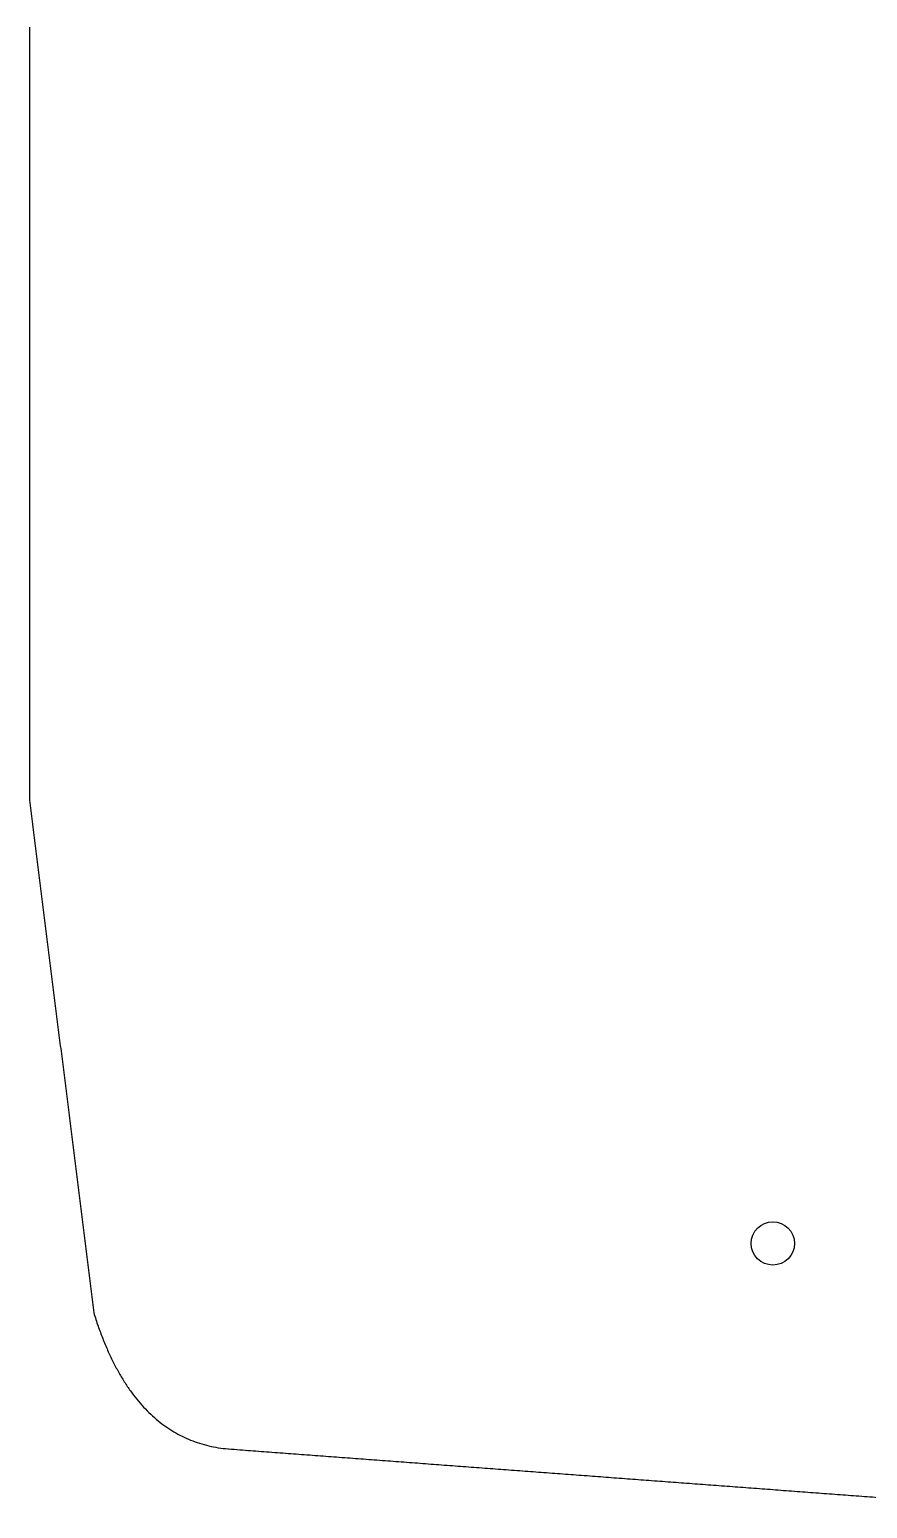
# Model space of a CAD drawing. Extents: x 0 to 145, y 2 to 120.
# Drawn here: x 0 to 31, y 11 to 65.7 of the extents above; entities that cross this region are included whole.
import ezdxf

# ---------------------------------------------------------------- set-up
doc = ezdxf.new("R2010")
doc.units = 0

# ---------------------------------------------------------------- blocks, each defined once
blk = doc.blocks.new('CIRCLE029')
at = {"layer": 'ScrewHolesBottom', "color": 0}
blk.add_circle((27.5, 20.84), 0.8, dxfattribs=at)
blk = doc.blocks.new('BLOCK_BLOCK_LINE029002')
at = {"layer": 'StraightLineBottom', "color": 0}
for points in [[(0, 65.839601), (0, 65.789601), (0, 65.739601)], [(0, 65.739601), (0, 65.639601)], [(0, 65.639601), (0, 65.539601)], [(0, 65.539601), (0, 65.489601), (0, 65.439601)], [(0, 65.439601), (0, 65.339601)], [(0, 65.339601), (0, 65.289601), (0, 65.239601)], [(0, 65.239601), (0, 65.139601)], [(0, 65.139601), (0, 65.039601)], [(0, 65.039601), (0, 64.989601), (0, 64.939601)], [(0, 64.939601), (0, 64.839601)], [(0, 64.839601), (0, 64.789601), (0, 64.739601)], [(0, 64.739601), (0, 64.639601)], [(0, 64.639601), (0, 64.539601)], [(0, 64.539601), (0, 64.489601), (0, 64.439601)], [(0, 64.439601), (0, 64.339601)], [(0, 64.339601), (0, 64.289601), (0, 64.239601)], [(0, 64.239601), (0, 64.139601)], [(0, 64.139601), (0, 64.039601)], [(0, 64.039601), (0, 63.989601), (0, 63.939601)], [(0, 63.939601), (0, 63.889601), (0, 63.839601)], [(0, 63.839601), (0, 63.789601), (0, 63.739601)], [(0, 63.739601), (0, 63.689601), (0, 63.639601)], [(0, 63.639601), (0, 63.589601), (0, 63.539601)], [(0, 63.539601), (0, 63.439601)], [(0, 63.439601), (0, 63.389601), (0, 63.339601)], [(0, 63.339601), (0, 63.289601), (0, 63.239601)], [(0, 63.239601), (0, 63.189601), (0, 63.139601)], [(0, 63.139601), (0, 63.089601), (0, 63.039601)], [(0, 63.039601), (0, 62.939601)], [(0, 62.939601), (0, 62.889601), (0, 62.839601)], [(0, 62.839601), (0, 62.789601), (0, 62.739601)], [(0, 62.739601), (0, 62.689601), (0, 62.639601)], [(0, 62.639601), (0, 62.589601), (0, 62.539601)], [(0, 62.539601), (0, 62.439601)], [(0, 62.439601), (0, 62.389601), (0, 62.339601)], [(0, 62.339601), (0, 62.289601), (0, 62.239601)], [(0, 62.239601), (0, 62.189601), (0, 62.139601)], [(0, 62.139601), (0, 62.089601), (0, 62.039601)], [(0, 62.039601), (0, 61.939601)], [(0, 61.939601), (0, 61.889601), (0, 61.839601)], [(0, 61.839601), (0, 61.789601), (0, 61.739601)], [(0, 61.739601), (0, 61.689601), (0, 61.639601)], [(0, 61.639601), (0, 61.589601), (0, 61.539601)], [(0, 61.539601), (0, 61.439601)], [(0, 61.439601), (0, 61.389601), (0, 61.339601)], [(0, 61.339601), (0, 61.289601), (0, 61.239601)], [(0, 61.239601), (0, 61.189601), (0, 61.139601)], [(0, 61.139601), (0, 61.089601), (0, 61.039601)], [(0, 61.039601), (0, 60.939601)], [(0, 60.939601), (0, 60.889601), (0, 60.839601)], [(0, 60.839601), (0, 60.789601), (0, 60.739601)], [(0, 60.739601), (0, 60.689601), (0, 60.639601)], [(0, 60.639601), (0, 60.589601), (0, 60.539601)], [(0, 60.539601), (0, 60.439601)], [(0, 60.439601), (0, 60.389601), (0, 60.339601)], [(0, 60.339601), (0, 60.289601), (0, 60.239601)], [(0, 60.239601), (0, 60.189601), (0, 60.139601)], [(0, 60.139601), (0, 60.089601), (0, 60.039601)], [(0, 60.039601), (0, 59.939601)], [(0, 59.939601), (0, 59.889601), (0, 59.839601)], [(0, 59.839601), (0, 59.789601), (0, 59.739601)], [(0, 59.739601), (0, 59.689601), (0, 59.639601)], [(0, 59.639601), (0, 59.589601), (0, 59.539601)], [(0, 59.539601), (0, 59.439601)], [(0, 59.439601), (0, 59.389601), (0, 59.339601)], [(0, 59.339601), (0, 59.289601), (0, 59.239601)], [(0, 59.239601), (0, 59.189601), (0, 59.139601)], [(0, 59.139601), (0, 59.089601), (0, 59.039601)], [(0, 59.039601), (0, 58.939601)], [(0, 58.939601), (0, 58.889601), (0, 58.839601)], [(0, 58.839601), (0, 58.789601), (0, 58.739601)], [(0, 58.739601), (0, 58.689601), (0, 58.639601)], [(0, 58.639601), (0, 58.589601), (0, 58.539601)], [(0, 58.539601), (0, 58.439601)], [(0, 58.439601), (0, 58.389601), (0, 58.339601)], [(0, 58.339601), (0, 58.289601), (0, 58.239601)], [(0, 58.239601), (0, 58.189601), (0, 58.139601)], [(0, 58.139601), (0, 58.089601), (0, 58.039601)], [(0, 58.039601), (0, 57.939601)], [(0, 57.939601), (0, 57.889601), (0, 57.839601)], [(0, 57.839601), (0, 57.789601), (0, 57.739601)], [(0, 57.739601), (0, 57.689601), (0, 57.639601)], [(0, 57.639601), (0, 57.589601), (0, 57.539601)], [(0, 57.539601), (0, 57.439601)], [(0, 57.439601), (0, 57.389601), (0, 57.339601)], [(0, 57.339601), (0, 57.289601), (0, 57.239601)], [(0, 57.239601), (0, 57.189601), (0, 57.139601)], [(0, 57.139601), (0, 57.089601), (0, 57.039601)], [(0, 57.039601), (0, 56.939601)], [(0, 56.939601), (0, 56.889601), (0, 56.839601)], [(0, 56.839601), (0, 56.789601), (0, 56.739601)], [(0, 56.739601), (0, 56.689601), (0, 56.639601)], [(0, 56.639601), (0, 56.589601), (0, 56.539601)], [(0, 56.539601), (0, 56.439601)], [(0, 56.439601), (0, 56.389601), (0, 56.339601)], [(0, 56.339601), (0, 56.289601), (0, 56.239601)], [(0, 56.239601), (0, 56.189601), (0, 56.139601)], [(0, 56.139601), (0, 56.089601), (0, 56.039601)], [(0, 56.039601), (0, 55.939601)], [(0, 55.939601), (0, 55.889601), (0, 55.839601)], [(0, 55.839601), (0, 55.789601), (0, 55.739601)], [(0, 55.739601), (0, 55.689601), (0, 55.639601)], [(0, 55.639601), (0, 55.589601), (0, 55.539601)], [(0, 55.539601), (0, 55.439601)], [(0, 55.439601), (0, 55.389601), (0, 55.339601)], [(0, 55.339601), (0, 55.289601), (0, 55.239601)], [(0, 55.239601), (0, 55.189601), (0, 55.139601)], [(0, 55.139601), (0, 55.089601), (0, 55.039601)], [(0, 55.039601), (0, 54.939601)], [(0, 54.939601), (0, 54.889601), (0, 54.839601)], [(0, 54.839601), (0, 54.789601), (0, 54.739601)], [(0, 54.739601), (0, 54.689601), (0, 54.639601)], [(0, 54.639601), (0, 54.589601), (0, 54.539601)], [(0, 54.539601), (0, 54.439601)], [(0, 54.439601), (0, 54.389601), (0, 54.339601)], [(0, 54.339601), (0, 54.289601), (0, 54.239601)], [(0, 54.239601), (0, 54.189601), (0, 54.139601)], [(0, 54.139601), (0, 54.089601), (0, 54.039601)], [(0, 54.039601), (0, 53.939601)], [(0, 53.939601), (0, 53.889601), (0, 53.839601)], [(0, 53.839601), (0, 53.789601), (0, 53.739601)], [(0, 53.739601), (0, 53.689601), (0, 53.639601)], [(0, 53.639601), (0, 53.589601), (0, 53.539601)], [(0, 53.539601), (0, 53.439601)], [(0, 53.439601), (0, 53.389601), (0, 53.339601)], [(0, 53.339601), (0, 53.289601), (0, 53.239601)], [(0, 53.239601), (0, 53.189601), (0, 53.139601)], [(0, 53.139601), (0, 53.089601), (0, 53.039601)], [(0, 53.039601), (0, 52.939601)], [(0, 52.939601), (0, 52.889601), (0, 52.839601)], [(0, 52.839601), (0, 52.789601), (0, 52.739601)], [(0, 52.739601), (0, 52.689601), (0, 52.639601)], [(0, 52.639601), (0, 52.589601), (0, 52.539601)], [(0, 52.539601), (0, 52.439601)], [(0, 52.439601), (0, 52.389601), (0, 52.339601)], [(0, 52.339601), (0, 52.289601), (0, 52.239601)], [(0, 52.239601), (0, 52.189601), (0, 52.139601)], [(0, 52.139601), (0, 52.089601), (0, 52.039601)], [(0, 52.039601), (0, 51.939601)], [(0, 51.939601), (0, 51.889601), (0, 51.839601)], [(0, 51.839601), (0, 51.789601), (0, 51.739601)], [(0, 51.739601), (0, 51.689601), (0, 51.639601)], [(0, 51.639601), (0, 51.589601), (0, 51.539601)], [(0, 51.539601), (0, 51.439601)], [(0, 51.439601), (0, 51.389601), (0, 51.339601)], [(0, 51.339601), (0, 51.289601), (0, 51.239601)], [(0, 51.239601), (0, 51.189601), (0, 51.139601)], [(0, 51.139601), (0, 51.089601), (0, 51.039601)], [(0, 51.039601), (0, 50.939601)], [(0, 50.939601), (0, 50.889601), (0, 50.839601)], [(0, 50.839601), (0, 50.789601), (0, 50.739601)], [(0, 50.739601), (0, 50.689601), (0, 50.639601)], [(0, 50.639601), (0, 50.589601), (0, 50.539601)], [(0, 50.539601), (0, 50.439601)], [(0, 50.439601), (0, 50.389601), (0, 50.339601)], [(0, 50.339601), (0, 50.289601), (0, 50.239601)], [(0, 50.239601), (0, 50.189601), (0, 50.139601)], [(0, 50.139601), (0, 50.089601), (0, 50.039601)], [(0, 50.039601), (0, 49.939601)], [(0, 49.939601), (0, 49.889601), (0, 49.839601)], [(0, 49.839601), (0, 49.789601), (0, 49.739601)], [(0, 49.739601), (0, 49.689601), (0, 49.639601)], [(0, 49.639601), (0, 49.589601), (0, 49.539601)], [(0, 49.539601), (0, 49.439601)], [(0, 49.439601), (0, 49.389601), (0, 49.339601)], [(0, 49.339601), (0, 49.289601), (0, 49.239601)], [(0, 49.239601), (0, 49.189601), (0, 49.139601)], [(0, 49.139601), (0, 49.089601), (0, 49.039601)], [(0, 49.039601), (0, 48.939601)], [(0, 48.939601), (0, 48.889601), (0, 48.839601)], [(0, 48.839601), (0, 48.789601), (0, 48.739601)], [(0, 48.739601), (0, 48.689601), (0, 48.639601)], [(0, 48.639601), (0, 48.589601), (0, 48.539601)], [(0, 48.539601), (0, 48.439601)], [(0, 48.439601), (0, 48.389601), (0, 48.339601)], [(0, 48.339601), (0, 48.289601), (0, 48.239601)], [(0, 48.239601), (0, 48.189601), (0, 48.139601)], [(0, 48.139601), (0, 48.089601), (0, 48.039601)], [(0, 48.039601), (0, 47.939601)], [(0, 47.939601), (0, 47.889601), (0, 47.839601)], [(0, 47.839601), (0, 47.789601), (0, 47.739601)], [(0, 47.739601), (0, 47.689601), (0, 47.639601)], [(0, 47.639601), (0, 47.589601), (0, 47.539601)], [(0, 47.539601), (0, 47.439601)], [(0, 47.439601), (0, 47.389601), (0, 47.339601)], [(0, 47.339601), (0, 47.289601), (0, 47.239601)], [(0, 47.239601), (0, 47.189601), (0, 47.139601)], [(0, 47.139601), (0, 47.089601), (0, 47.039601)], [(0, 47.039601), (0, 46.939601)], [(0, 46.939601), (0, 46.889601), (0, 46.839601)], [(0, 46.839601), (0, 46.789601), (0, 46.739601)], [(0, 46.739601), (0, 46.689601), (0, 46.639601)], [(0, 46.639601), (0, 46.589601), (0, 46.539601)], [(0, 46.539601), (0, 46.439601)], [(0, 46.439601), (0, 46.389601), (0, 46.339601)], [(0, 46.339601), (0, 46.289601), (0, 46.239601)], [(0, 46.239601), (0, 46.189601), (0, 46.139601)], [(0, 46.139601), (0, 46.089601), (0, 46.039601)], [(0, 46.039601), (0, 45.939601)], [(0, 45.939601), (0, 45.889601), (0, 45.839601)], [(0, 45.839601), (0, 45.789601), (0, 45.739601)], [(0, 45.739601), (0, 45.689601), (0, 45.639601)], [(0, 45.639601), (0, 45.589601), (0, 45.539601)], [(0, 45.539601), (0, 45.439601)], [(0, 45.439601), (0, 45.389601), (0, 45.339601)], [(0, 45.339601), (0, 45.289601), (0, 45.239601)], [(0, 45.239601), (0, 45.189601), (0, 45.139601)], [(0, 45.139601), (0, 45.089601), (0, 45.039601)], [(0, 45.039601), (0, 44.939601)], [(0, 44.939601), (0, 44.889601), (0, 44.839601)], [(0, 44.839601), (0, 44.789601), (0, 44.739601)], [(0, 44.739601), (0, 44.689601), (0, 44.639601)], [(0, 44.639601), (0, 44.589601), (0, 44.539601)], [(0, 44.539601), (0, 44.439601)], [(0, 44.439601), (0, 44.389601), (0, 44.339601)], [(0, 44.339601), (0, 44.289601), (0, 44.239601)], [(0, 44.239601), (0, 44.189601), (0, 44.139601)], [(0, 44.139601), (0, 44.089601), (0, 44.039601)], [(0, 44.039601), (0, 43.939601)], [(0, 43.939601), (0, 43.889601), (0, 43.839601)], [(0, 43.839601), (0, 43.789601), (0, 43.739601)], [(0, 43.739601), (0, 43.689601), (0, 43.639601)], [(0, 43.639601), (0, 43.589601), (0, 43.539601)], [(0, 43.539601), (0, 43.439601)], [(0, 43.439601), (0, 43.389601), (0, 43.339601)], [(0, 43.339601), (0, 43.289601), (0, 43.239601)], [(0, 43.239601), (0, 43.189601), (0, 43.139601)], [(0, 43.139601), (0, 43.089601), (0, 43.039601)], [(0, 43.039601), (0, 42.939601)], [(0, 42.939601), (0, 42.889601), (0, 42.839601)], [(0, 42.839601), (0, 42.789601), (0, 42.739601)], [(0, 42.739601), (0, 42.689601), (0, 42.639601)], [(0, 42.639601), (0, 42.589601), (0, 42.539601)], [(0, 42.539601), (0, 42.439601)], [(0, 42.439601), (0, 42.389601), (0, 42.339601)], [(0, 42.339601), (0, 42.289601), (0, 42.239601)], [(0, 42.239601), (0, 42.189601), (0, 42.139601)], [(0, 42.139601), (0, 42.089601), (0, 42.039601)], [(0, 42.039601), (0, 41.939601)], [(0, 41.939601), (0, 41.889601), (0, 41.839601)], [(0, 41.839601), (0, 41.789601), (0, 41.739601)], [(0, 41.739601), (0, 41.689601), (0, 41.639601)], [(0, 41.639601), (0, 41.589601), (0, 41.539601)], [(0, 41.539601), (0, 41.439601)], [(0, 41.439601), (0, 41.389601), (0, 41.339601)], [(0, 41.339601), (0, 41.289601), (0, 41.239601)], [(0, 41.239601), (0, 41.189601), (0, 41.139601)], [(0, 41.139601), (0, 41.089601), (0, 41.039601)], [(0, 41.039601), (0, 40.939601)], [(0, 40.939601), (0, 40.889601), (0, 40.839601)], [(0, 40.839601), (0, 40.789601), (0, 40.739601)], [(0, 40.739601), (0, 40.689601), (0, 40.639601)], [(0, 40.639601), (0, 40.589601), (0, 40.539601)], [(0, 40.539601), (0, 40.439601)], [(0, 40.439601), (0, 40.389601), (0, 40.339601)], [(0, 40.339601), (0, 40.289601), (0, 40.239601)], [(0, 40.239601), (0, 40.189601), (0, 40.139601)], [(0, 40.139601), (0, 40.089601), (0, 40.039601)], [(0, 40.039601), (0, 39.939601)], [(0, 39.939601), (0, 39.889601), (0, 39.839601)], [(0, 39.839601), (0, 39.789601), (0, 39.739601)], [(0, 39.739601), (0, 39.689601), (0, 39.639601)], [(0, 39.639601), (0, 39.589601), (0, 39.539601)], [(0, 39.539601), (0, 39.439601)], [(0, 39.439601), (0, 39.389601), (0, 39.339601)], [(0, 39.339601), (0, 39.289601), (0, 39.239601)], [(0, 39.239601), (0, 39.189601), (0, 39.139601)], [(0, 39.139601), (0, 39.089601), (0, 39.039601)], [(0, 39.039601), (0, 38.939601)], [(0, 38.939601), (0, 38.889601), (0, 38.839601)], [(0, 38.839601), (0, 38.789601), (0, 38.739601)], [(0, 38.739601), (0, 38.689601), (0, 38.639601)], [(0, 38.639601), (0, 38.589601), (0, 38.539601)], [(0, 38.539601), (0, 38.439601)], [(0, 38.439601), (0, 38.389601), (0, 38.339601)], [(0, 38.339601), (0, 38.289601), (0, 38.239601)], [(0, 38.239601), (0, 38.189601), (0, 38.139601)], [(0, 38.139601), (0, 38.089601), (0, 38.039601)], [(0, 38.039601), (0, 37.939601)], [(0, 37.939601), (0, 37.889601), (0, 37.839601)], [(0, 37.839601), (0, 37.789601), (0, 37.739601)], [(0, 37.739601), (0, 37.689601), (0, 37.639601)], [(0, 37.639601), (0, 37.589601), (0, 37.539601)], [(0, 37.539601), (0, 37.439601)], [(0, 37.439601), (0, 37.389601), (0, 37.339601)], [(0, 37.339601), (0, 37.289601), (0, 37.239601)]]:
    blk.add_lwpolyline(points, dxfattribs=at)
blk = doc.blocks.new('BLOCK_BLOCK_LINE024001001')
at = {"layer": 'StraightLineBottom', "color": 0}
for points in [[(7.375, 13.236788), (7.474625, 13.229352)], [(7.474625, 13.229352), (7.57425, 13.221916)], [(7.57425, 13.221916), (7.673876, 13.21448)], [(7.673876, 13.21448), (7.773501, 13.207044)], [(7.773501, 13.207044), (7.873126, 13.199608)], [(7.873126, 13.199608), (7.972751, 13.192173)], [(7.972751, 13.192173), (8.072376, 13.184737)], [(8.072376, 13.184737), (8.172001, 13.177301)], [(8.172001, 13.177301), (8.271627, 13.169865)], [(8.271627, 13.169865), (8.371252, 13.162429)], [(8.371252, 13.162429), (8.470877, 13.154993)], [(8.470877, 13.154993), (8.570502, 13.147557)], [(8.570502, 13.147557), (8.670127, 13.140121)], [(8.670127, 13.140121), (8.769752, 13.132685)], [(8.769752, 13.132685), (8.869378, 13.125249)], [(8.869378, 13.125249), (8.969003, 13.117814)], [(8.969003, 13.117814), (9.068628, 13.110378)], [(9.068628, 13.110378), (9.168253, 13.102942)], [(9.168253, 13.102942), (9.267878, 13.095506)], [(9.267878, 13.095506), (9.367504, 13.08807)], [(9.367504, 13.08807), (9.467129, 13.080634)], [(9.467129, 13.080634), (9.566754, 13.073198)], [(9.566754, 13.073198), (9.666379, 13.065762)], [(9.666379, 13.065762), (9.766004, 13.058326)], [(9.766004, 13.058326), (9.865629, 13.05089)], [(9.865629, 13.05089), (9.965255, 13.043454)], [(9.965255, 13.043454), (10.06488, 13.036019)], [(10.06488, 13.036019), (10.164505, 13.028583)], [(10.164505, 13.028583), (10.26413, 13.021147)], [(10.26413, 13.021147), (10.363755, 13.013711)], [(10.363755, 13.013711), (10.46338, 13.006275)], [(10.46338, 13.006275), (10.563006, 12.998839)], [(10.563006, 12.998839), (10.662631, 12.991403)], [(10.662631, 12.991403), (10.762256, 12.983967)], [(10.762256, 12.983967), (10.861881, 12.976531)], [(10.861881, 12.976531), (10.961506, 12.969095)], [(10.961506, 12.969095), (11.061132, 12.961659)], [(11.061132, 12.961659), (11.160757, 12.954224)], [(11.160757, 12.954224), (11.260382, 12.946788)], [(11.260382, 12.946788), (11.360007, 12.939352)], [(11.360007, 12.939352), (11.459632, 12.931916)], [(11.459632, 12.931916), (11.559257, 12.92448)], [(11.559257, 12.92448), (11.658883, 12.917044)], [(11.658883, 12.917044), (11.758508, 12.909608)], [(11.758508, 12.909608), (11.858133, 12.902172)], [(11.858133, 12.902172), (11.957758, 12.894736)], [(11.957758, 12.894736), (12.057383, 12.8873)], [(12.057383, 12.8873), (12.157008, 12.879865)], [(12.157008, 12.879865), (12.256634, 12.872429)], [(12.256634, 12.872429), (12.356259, 12.864993)], [(12.356259, 12.864993), (12.455884, 12.857557)], [(12.455884, 12.857557), (12.555509, 12.850121)], [(12.555509, 12.850121), (12.655134, 12.842685)], [(12.655134, 12.842685), (12.754759, 12.835249)], [(12.754759, 12.835249), (12.854385, 12.827813)], [(12.854385, 12.827813), (12.95401, 12.820377)], [(12.95401, 12.820377), (13.053635, 12.812941)], [(13.053635, 12.812941), (13.15326, 12.805505)], [(13.15326, 12.805505), (13.252885, 12.79807)], [(13.252885, 12.79807), (13.352511, 12.790634)], [(13.352511, 12.790634), (13.452136, 12.783198)], [(13.452136, 12.783198), (13.551761, 12.775762)], [(13.551761, 12.775762), (13.651386, 12.768326)], [(13.651386, 12.768326), (13.751011, 12.76089)], [(13.751011, 12.76089), (13.850636, 12.753454)], [(13.850636, 12.753454), (13.950262, 12.746018)], [(13.950262, 12.746018), (14.049887, 12.738582)], [(14.049887, 12.738582), (14.149512, 12.731146)], [(14.149512, 12.731146), (14.249137, 12.723711)], [(14.249137, 12.723711), (14.348762, 12.716275)], [(14.348762, 12.716275), (14.448387, 12.708839)], [(14.448387, 12.708839), (14.548013, 12.701403)], [(14.548013, 12.701403), (14.647638, 12.693967)], [(14.647638, 12.693967), (14.747263, 12.686531)], [(14.747263, 12.686531), (14.846888, 12.679095)], [(14.846888, 12.679095), (14.946513, 12.671659)], [(14.946513, 12.671659), (15.046139, 12.664223)], [(15.046139, 12.664223), (15.145764, 12.656787)], [(15.145764, 12.656787), (15.245389, 12.649351)], [(15.245389, 12.649351), (15.345014, 12.641916)], [(15.345014, 12.641916), (15.444639, 12.63448)], [(15.444639, 12.63448), (15.544264, 12.627044)], [(15.544264, 12.627044), (15.64389, 12.619608)], [(15.64389, 12.619608), (15.743515, 12.612172)], [(15.743515, 12.612172), (15.84314, 12.604736)], [(15.84314, 12.604736), (15.942765, 12.5973)], [(15.942765, 12.5973), (16.04239, 12.589864)], [(16.04239, 12.589864), (16.142015, 12.582428)], [(16.142015, 12.582428), (16.241641, 12.574992)], [(16.241641, 12.574992), (16.341266, 12.567557)], [(16.341266, 12.567557), (16.440891, 12.560121)], [(16.440891, 12.560121), (16.540516, 12.552685)], [(16.540516, 12.552685), (16.640141, 12.545249)], [(16.640141, 12.545249), (16.739767, 12.537813)], [(16.739767, 12.537813), (16.839392, 12.530377)], [(16.839392, 12.530377), (16.939017, 12.522941)], [(16.939017, 12.522941), (17.038642, 12.515505)], [(17.038642, 12.515505), (17.138267, 12.508069)], [(17.138267, 12.508069), (17.237892, 12.500633)], [(17.237892, 12.500633), (17.337518, 12.493197)], [(17.337518, 12.493197), (17.437143, 12.485762)], [(17.437143, 12.485762), (17.536768, 12.478326)], [(17.536768, 12.478326), (17.636393, 12.47089)], [(17.636393, 12.47089), (17.736018, 12.463454)], [(17.736018, 12.463454), (17.835643, 12.456018)], [(17.835643, 12.456018), (17.935269, 12.448582)], [(17.935269, 12.448582), (18.034894, 12.441146)], [(18.034894, 12.441146), (18.134519, 12.43371)], [(18.134519, 12.43371), (18.234144, 12.426274)], [(18.234144, 12.426274), (18.333769, 12.418838)], [(18.333769, 12.418838), (18.433394, 12.411402)], [(18.433394, 12.411402), (18.53302, 12.403967)], [(18.53302, 12.403967), (18.632645, 12.396531)], [(18.632645, 12.396531), (18.73227, 12.389095)], [(18.73227, 12.389095), (18.831895, 12.381659)], [(18.831895, 12.381659), (18.93152, 12.374223)], [(18.93152, 12.374223), (19.031146, 12.366787)], [(19.031146, 12.366787), (19.130771, 12.359351)], [(19.130771, 12.359351), (19.230396, 12.351915)], [(19.230396, 12.351915), (19.330021, 12.344479)], [(19.330021, 12.344479), (19.429646, 12.337043)], [(19.429646, 12.337043), (19.529271, 12.329608)], [(19.529271, 12.329608), (19.628897, 12.322172)], [(19.628897, 12.322172), (19.728522, 12.314736)], [(19.728522, 12.314736), (19.828147, 12.3073)], [(19.828147, 12.3073), (19.927772, 12.299864)], [(19.927772, 12.299864), (20.027397, 12.292428)], [(20.027397, 12.292428), (20.127022, 12.284992)], [(20.127022, 12.284992), (20.226648, 12.277556)], [(20.226648, 12.277556), (20.326273, 12.27012)], [(20.326273, 12.27012), (20.425898, 12.262684)], [(20.425898, 12.262684), (20.525523, 12.255248)], [(20.525523, 12.255248), (20.625148, 12.247813)], [(20.625148, 12.247813), (20.724774, 12.240377)], [(20.724774, 12.240377), (20.824399, 12.232941)], [(20.824399, 12.232941), (20.924024, 12.225505)], [(20.924024, 12.225505), (21.023649, 12.218069)], [(21.023649, 12.218069), (21.123274, 12.210633)], [(21.123274, 12.210633), (21.222899, 12.203197)], [(21.222899, 12.203197), (21.322525, 12.195761)], [(21.322525, 12.195761), (21.42215, 12.188325)], [(21.42215, 12.188325), (21.521775, 12.180889)], [(21.521775, 12.180889), (21.6214, 12.173454)], [(21.6214, 12.173454), (21.721025, 12.166018)], [(21.721025, 12.166018), (21.82065, 12.158582)], [(21.82065, 12.158582), (21.920276, 12.151146)], [(21.920276, 12.151146), (22.019901, 12.14371)], [(22.019901, 12.14371), (22.119526, 12.136274)], [(22.119526, 12.136274), (22.219151, 12.128838)], [(22.219151, 12.128838), (22.318776, 12.121402)], [(22.318776, 12.121402), (22.418402, 12.113966)], [(22.418402, 12.113966), (22.518027, 12.10653)], [(22.518027, 12.10653), (22.617652, 12.099094)], [(22.617652, 12.099094), (22.717277, 12.091659)], [(22.717277, 12.091659), (22.816902, 12.084223)], [(22.816902, 12.084223), (22.916527, 12.076787)], [(22.916527, 12.076787), (23.016153, 12.069351)], [(23.016153, 12.069351), (23.115778, 12.061915)], [(23.115778, 12.061915), (23.215403, 12.054479)], [(23.215403, 12.054479), (23.315028, 12.047043)], [(23.315028, 12.047043), (23.414653, 12.039607)], [(23.414653, 12.039607), (23.514278, 12.032171)], [(23.514278, 12.032171), (23.613904, 12.024735)], [(23.613904, 12.024735), (23.713529, 12.0173)], [(23.713529, 12.0173), (23.813154, 12.009864)], [(23.813154, 12.009864), (23.912779, 12.002428)], [(23.912779, 12.002428), (24.012404, 11.994992)], [(24.012404, 11.994992), (24.11203, 11.987556)], [(24.11203, 11.987556), (24.211655, 11.98012)], [(24.211655, 11.98012), (24.31128, 11.972684)], [(24.31128, 11.972684), (24.410905, 11.965248)], [(24.410905, 11.965248), (24.51053, 11.957812)], [(24.51053, 11.957812), (24.610155, 11.950376)], [(24.610155, 11.950376), (24.709781, 11.94294)], [(24.709781, 11.94294), (24.809406, 11.935505)], [(24.809406, 11.935505), (24.909031, 11.928069)], [(24.909031, 11.928069), (25.008656, 11.920633)], [(25.008656, 11.920633), (25.108281, 11.913197)], [(25.108281, 11.913197), (25.207906, 11.905761)], [(25.207906, 11.905761), (25.307532, 11.898325)], [(25.307532, 11.898325), (25.407157, 11.890889)], [(25.407157, 11.890889), (25.506782, 11.883453)], [(25.506782, 11.883453), (25.606407, 11.876017)], [(25.606407, 11.876017), (25.706032, 11.868581)], [(25.706032, 11.868581), (25.805657, 11.861145)], [(25.805657, 11.861145), (25.905283, 11.85371)], [(25.905283, 11.85371), (26.004908, 11.846274)], [(26.004908, 11.846274), (26.104533, 11.838838)], [(26.104533, 11.838838), (26.204158, 11.831402)], [(26.204158, 11.831402), (26.303783, 11.823966)], [(26.303783, 11.823966), (26.403409, 11.81653)], [(26.403409, 11.81653), (26.503034, 11.809094)], [(26.503034, 11.809094), (26.602659, 11.801658)], [(26.602659, 11.801658), (26.702284, 11.794222)], [(26.702284, 11.794222), (26.801909, 11.786786)], [(26.801909, 11.786786), (26.901534, 11.779351)], [(26.901534, 11.779351), (27.00116, 11.771915)], [(27.00116, 11.771915), (27.100785, 11.764479)], [(27.100785, 11.764479), (27.20041, 11.757043)], [(27.20041, 11.757043), (27.300035, 11.749607)], [(27.300035, 11.749607), (27.39966, 11.742171)], [(27.39966, 11.742171), (27.499285, 11.734735)], [(27.499285, 11.734735), (27.598911, 11.727299)], [(27.598911, 11.727299), (27.698536, 11.719863)], [(27.698536, 11.719863), (27.798161, 11.712427)], [(27.798161, 11.712427), (27.897786, 11.704991)], [(27.897786, 11.704991), (27.997411, 11.697556)], [(27.997411, 11.697556), (28.097037, 11.69012)], [(28.097037, 11.69012), (28.196662, 11.682684)], [(28.196662, 11.682684), (28.296287, 11.675248)], [(28.296287, 11.675248), (28.395912, 11.667812)], [(28.395912, 11.667812), (28.495537, 11.660376)], [(28.495537, 11.660376), (28.595162, 11.65294)], [(28.595162, 11.65294), (28.694788, 11.645504)], [(28.694788, 11.645504), (28.794413, 11.638068)], [(28.794413, 11.638068), (28.894038, 11.630632)], [(28.894038, 11.630632), (28.993663, 11.623197)], [(28.993663, 11.623197), (29.093288, 11.615761)], [(29.093288, 11.615761), (29.192913, 11.608325)], [(29.192913, 11.608325), (29.292539, 11.600889)], [(29.292539, 11.600889), (29.392164, 11.593453)], [(29.392164, 11.593453), (29.491789, 11.586017)], [(29.491789, 11.586017), (29.591414, 11.578581)], [(29.591414, 11.578581), (29.691039, 11.571145)], [(29.691039, 11.571145), (29.790665, 11.563709)], [(29.790665, 11.563709), (29.89029, 11.556273)], [(29.89029, 11.556273), (29.989915, 11.548837)], [(29.989915, 11.548837), (30.08954, 11.541402)], [(30.08954, 11.541402), (30.189165, 11.533966)], [(30.189165, 11.533966), (30.28879, 11.52653)], [(30.28879, 11.52653), (30.388416, 11.519094)], [(30.388416, 11.519094), (30.488041, 11.511658)], [(30.488041, 11.511658), (30.587666, 11.504222)], [(30.587666, 11.504222), (30.687291, 11.496786)], [(30.687291, 11.496786), (30.786916, 11.48935)], [(30.786916, 11.48935), (30.886541, 11.481914)], [(30.886541, 11.481914), (30.986167, 11.474478)], [(30.986167, 11.474478), (31.085792, 11.467043)], [(31.085792, 11.467043), (31.185417, 11.459607)], [(31.185417, 11.459607), (31.285042, 11.452171)], [(31.285042, 11.452171), (31.384667, 11.444735)], [(31.384667, 11.444735), (31.484293, 11.437299)], [(31.484293, 11.437299), (31.583918, 11.429863)], [(31.583918, 11.429863), (31.683543, 11.422427)], [(31.683543, 11.422427), (31.783168, 11.414991)], [(31.783168, 11.414991), (31.882793, 11.407555)], [(31.882793, 11.407555), (31.982418, 11.400119)], [(31.982418, 11.400119), (32.082044, 11.392683)], [(32.082044, 11.392683), (32.181669, 11.385248)], [(32.181669, 11.385248), (32.281294, 11.377812)], [(32.281294, 11.377812), (32.380919, 11.370376)], [(32.380919, 11.370376), (32.480544, 11.36294)], [(32.480544, 11.36294), (32.580169, 11.355504)], [(32.580169, 11.355504), (32.679795, 11.348068)], [(32.679795, 11.348068), (32.77942, 11.340632)], [(32.77942, 11.340632), (32.879045, 11.333196)], [(32.879045, 11.333196), (32.97867, 11.32576)], [(32.97867, 11.32576), (33.078295, 11.318324)], [(33.078295, 11.318324), (33.17792, 11.310889)], [(33.17792, 11.310889), (33.277546, 11.303453)], [(33.277546, 11.303453), (33.377171, 11.296017)], [(33.377171, 11.296017), (33.476796, 11.288581)], [(33.476796, 11.288581), (33.576421, 11.281145)], [(33.576421, 11.281145), (33.676046, 11.273709)], [(33.676046, 11.273709), (33.775672, 11.266273)], [(33.775672, 11.266273), (33.875297, 11.258837)], [(33.875297, 11.258837), (33.974922, 11.251401)], [(33.974922, 11.251401), (34.074547, 11.243965)], [(34.074547, 11.243965), (34.174172, 11.236529)], [(34.174172, 11.236529), (34.273797, 11.229094)], [(34.273797, 11.229094), (34.373423, 11.221658)], [(34.373423, 11.221658), (34.473048, 11.214222)], [(34.473048, 11.214222), (34.572673, 11.206786)], [(34.572673, 11.206786), (34.672298, 11.19935)], [(34.672298, 11.19935), (34.771923, 11.191914)], [(34.771923, 11.191914), (34.871548, 11.184478)], [(34.871548, 11.184478), (34.971174, 11.177042)], [(34.971174, 11.177042), (35.070799, 11.169606)], [(35.070799, 11.169606), (35.170424, 11.16217)], [(35.170424, 11.16217), (35.270049, 11.154734)], [(35.270049, 11.154734), (35.369674, 11.147299)], [(35.369674, 11.147299), (35.4693, 11.139863)], [(35.4693, 11.139863), (35.568925, 11.132427)], [(35.568925, 11.132427), (35.66855, 11.124991)], [(35.66855, 11.124991), (35.768175, 11.117555)], [(35.768175, 11.117555), (35.8678, 11.110119)], [(35.8678, 11.110119), (35.967425, 11.102683)], [(35.967425, 11.102683), (36.067051, 11.095247)], [(36.067051, 11.095247), (36.166676, 11.087811)], [(36.166676, 11.087811), (36.266301, 11.080375)], [(36.266301, 11.080375), (36.365926, 11.07294)], [(36.365926, 11.07294), (36.465551, 11.065504)], [(36.465551, 11.065504), (36.565176, 11.058068)], [(36.565176, 11.058068), (36.664802, 11.050632)], [(36.664802, 11.050632), (36.764427, 11.043196)], [(36.764427, 11.043196), (36.864052, 11.03576)]]:
    blk.add_lwpolyline(points, dxfattribs=at)
blk = doc.blocks.new('BLOCK_BLOCK_LINE027001001')
at = {"layer": 'StraightLineBottom', "color": 0}
for points in [[(0, 37.233627), (0.01237, 37.134856)], [(0.01237, 37.134856), (0.02474, 37.036085)], [(0.02474, 37.036085), (0.037111, 36.937315)], [(0.037111, 36.937315), (0.049481, 36.838544)], [(0.049481, 36.838544), (0.061851, 36.739773)], [(0.061851, 36.739773), (0.074221, 36.641002)], [(0.074221, 36.641002), (0.086591, 36.542231)], [(0.086591, 36.542231), (0.098961, 36.44346)], [(0.098961, 36.44346), (0.111332, 36.34469)], [(0.111332, 36.34469), (0.123702, 36.245919)], [(0.123702, 36.245919), (0.136072, 36.147148)], [(0.136072, 36.147148), (0.148442, 36.048377)], [(0.148442, 36.048377), (0.160812, 35.949606)], [(0.160812, 35.949606), (0.173183, 35.850835)], [(0.173183, 35.850835), (0.185553, 35.752065)], [(0.185553, 35.752065), (0.197923, 35.653294)], [(0.197923, 35.653294), (0.210293, 35.554523)], [(0.210293, 35.554523), (0.222663, 35.455752)], [(0.222663, 35.455752), (0.235034, 35.356981)], [(0.235034, 35.356981), (0.247404, 35.258211)], [(0.247404, 35.258211), (0.259774, 35.15944)], [(0.259774, 35.15944), (0.272144, 35.060669)], [(0.272144, 35.060669), (0.284514, 34.961898)], [(0.284514, 34.961898), (0.296884, 34.863127)], [(0.296884, 34.863127), (0.309255, 34.764356)], [(0.309255, 34.764356), (0.321625, 34.665586)], [(0.321625, 34.665586), (0.333995, 34.566815)], [(0.333995, 34.566815), (0.346365, 34.468044)], [(0.346365, 34.468044), (0.358735, 34.369273)], [(0.358735, 34.369273), (0.371106, 34.270502)], [(0.371106, 34.270502), (0.383476, 34.171731)], [(0.383476, 34.171731), (0.395846, 34.072961)], [(0.395846, 34.072961), (0.408216, 33.97419)], [(0.408216, 33.97419), (0.420586, 33.875419)], [(0.420586, 33.875419), (0.432957, 33.776648)], [(0.432957, 33.776648), (0.445327, 33.677877)], [(0.445327, 33.677877), (0.457697, 33.579107)], [(0.457697, 33.579107), (0.470067, 33.480336)], [(0.470067, 33.480336), (0.482437, 33.381565)], [(0.482437, 33.381565), (0.494808, 33.282794)], [(0.494808, 33.282794), (0.507178, 33.184023)], [(0.507178, 33.184023), (0.519548, 33.085252)], [(0.519548, 33.085252), (0.531918, 32.986482)], [(0.531918, 32.986482), (0.544288, 32.887711)], [(0.544288, 32.887711), (0.556658, 32.78894)], [(0.556658, 32.78894), (0.569029, 32.690169)], [(0.569029, 32.690169), (0.581399, 32.591398)], [(0.581399, 32.591398), (0.593769, 32.492627)], [(0.593769, 32.492627), (0.606139, 32.393857)], [(0.606139, 32.393857), (0.618509, 32.295086)], [(0.618509, 32.295086), (0.63088, 32.196315)], [(0.63088, 32.196315), (0.64325, 32.097544)], [(0.64325, 32.097544), (0.65562, 31.998773)], [(0.65562, 31.998773), (0.66799, 31.900003)], [(0.66799, 31.900003), (0.68036, 31.801232)], [(0.68036, 31.801232), (0.692731, 31.702461)], [(0.692731, 31.702461), (0.705101, 31.60369)], [(0.705101, 31.60369), (0.717471, 31.504919)], [(0.717471, 31.504919), (0.729841, 31.406148)], [(0.729841, 31.406148), (0.742211, 31.307378)], [(0.742211, 31.307378), (0.754581, 31.208607)], [(0.754581, 31.208607), (0.766952, 31.109836)], [(0.766952, 31.109836), (0.779322, 31.011065)], [(0.779322, 31.011065), (0.791692, 30.912294)], [(0.791692, 30.912294), (0.804062, 30.813524)], [(0.804062, 30.813524), (0.816432, 30.714753)], [(0.816432, 30.714753), (0.828803, 30.615982)], [(0.828803, 30.615982), (0.841173, 30.517211)], [(0.841173, 30.517211), (0.853543, 30.41844)], [(0.853543, 30.41844), (0.865913, 30.319669)], [(0.865913, 30.319669), (0.878283, 30.220899)], [(0.878283, 30.220899), (0.890653, 30.122128)], [(0.890653, 30.122128), (0.903024, 30.023357)], [(0.903024, 30.023357), (0.915394, 29.924586)], [(0.915394, 29.924586), (0.927764, 29.825815)], [(0.927764, 29.825815), (0.940134, 29.727044)], [(0.940134, 29.727044), (0.952504, 29.628274)], [(0.952504, 29.628274), (0.964875, 29.529503)], [(0.964875, 29.529503), (0.977245, 29.430732)], [(0.977245, 29.430732), (0.989615, 29.331961)], [(0.989615, 29.331961), (1.001985, 29.23319)], [(1.001985, 29.23319), (1.014355, 29.13442)], [(1.014355, 29.13442), (1.026726, 29.035649)], [(1.026726, 29.035649), (1.039096, 28.936878)], [(1.039096, 28.936878), (1.051466, 28.838107)], [(1.051466, 28.838107), (1.063836, 28.739336)], [(1.063836, 28.739336), (1.076206, 28.640565)], [(1.076206, 28.640565), (1.088577, 28.541795)], [(1.088577, 28.541795), (1.100947, 28.443024)], [(1.100947, 28.443024), (1.113317, 28.344253)], [(1.113317, 28.344253), (1.125687, 28.245482)], [(1.125687, 28.245482), (1.138057, 28.146711)], [(1.138057, 28.146711), (1.150427, 28.04794)], [(1.150427, 28.04794), (1.162798, 27.94917)], [(1.162798, 27.94917), (1.175168, 27.850399)], [(1.175168, 27.850399), (1.187538, 27.751628)], [(1.187538, 27.751628), (1.199908, 27.652857)], [(1.199908, 27.652857), (1.212278, 27.554086)], [(1.212278, 27.554086), (1.224649, 27.455316)], [(1.224649, 27.455316), (1.237019, 27.356545)], [(1.237019, 27.356545), (1.249389, 27.257774)], [(1.249389, 27.257774), (1.261759, 27.159003)], [(1.261759, 27.159003), (1.274129, 27.060232)], [(1.274129, 27.060232), (1.286499, 26.961461)], [(1.286499, 26.961461), (1.29887, 26.862691)], [(1.29887, 26.862691), (1.31124, 26.76392)], [(1.31124, 26.76392), (1.32361, 26.665149)], [(1.32361, 26.665149), (1.33598, 26.566378)], [(1.33598, 26.566378), (1.34835, 26.467607)], [(1.34835, 26.467607), (1.360721, 26.368836)], [(1.360721, 26.368836), (1.373091, 26.270066)], [(1.373091, 26.270066), (1.385461, 26.171295)], [(1.385461, 26.171295), (1.397831, 26.072524)], [(1.397831, 26.072524), (1.410201, 25.973753)], [(1.410201, 25.973753), (1.422572, 25.874982)], [(1.422572, 25.874982), (1.434942, 25.776212)], [(1.434942, 25.776212), (1.447312, 25.677441)], [(1.447312, 25.677441), (1.459682, 25.57867)], [(1.459682, 25.57867), (1.472052, 25.479899)], [(1.472052, 25.479899), (1.484422, 25.381128)], [(1.484422, 25.381128), (1.496793, 25.282357)], [(1.496793, 25.282357), (1.509163, 25.183587)], [(1.509163, 25.183587), (1.521533, 25.084816)], [(1.521533, 25.084816), (1.533903, 24.986045)], [(1.533903, 24.986045), (1.546273, 24.887274)], [(1.546273, 24.887274), (1.558644, 24.788503)], [(1.558644, 24.788503), (1.571014, 24.689732)], [(1.571014, 24.689732), (1.583384, 24.590962)], [(1.583384, 24.590962), (1.595754, 24.492191)], [(1.595754, 24.492191), (1.608124, 24.39342)], [(1.608124, 24.39342), (1.620495, 24.294649)], [(1.620495, 24.294649), (1.632865, 24.195878)], [(1.632865, 24.195878), (1.645235, 24.097108)], [(1.645235, 24.097108), (1.657605, 23.998337)], [(1.657605, 23.998337), (1.669975, 23.899566)], [(1.669975, 23.899566), (1.682346, 23.800795)], [(1.682346, 23.800795), (1.694716, 23.702024)], [(1.694716, 23.702024), (1.707086, 23.603253)], [(1.707086, 23.603253), (1.719456, 23.504483)], [(1.719456, 23.504483), (1.731826, 23.405712)], [(1.731826, 23.405712), (1.744196, 23.306941)], [(1.744196, 23.306941), (1.756567, 23.20817)], [(1.756567, 23.20817), (1.768937, 23.109399)], [(1.768937, 23.109399), (1.781307, 23.010628)], [(1.781307, 23.010628), (1.793677, 22.911858)], [(1.793677, 22.911858), (1.806047, 22.813087)], [(1.806047, 22.813087), (1.818418, 22.714316)], [(1.818418, 22.714316), (1.830788, 22.615545)], [(1.830788, 22.615545), (1.843158, 22.516774)], [(1.843158, 22.516774), (1.855528, 22.418004)], [(1.855528, 22.418004), (1.867898, 22.319233)], [(1.867898, 22.319233), (1.880268, 22.220462)], [(1.880268, 22.220462), (1.892639, 22.121691)], [(1.892639, 22.121691), (1.905009, 22.02292)], [(1.905009, 22.02292), (1.917379, 21.924149)], [(1.917379, 21.924149), (1.929749, 21.825379)], [(1.929749, 21.825379), (1.942119, 21.726608)], [(1.942119, 21.726608), (1.95449, 21.627837)], [(1.95449, 21.627837), (1.96686, 21.529066)], [(1.96686, 21.529066), (1.97923, 21.430295)], [(1.97923, 21.430295), (1.9916, 21.331525)], [(1.9916, 21.331525), (2.00397, 21.232754)], [(2.00397, 21.232754), (2.016341, 21.133983)], [(2.016341, 21.133983), (2.028711, 21.035212)], [(2.028711, 21.035212), (2.041081, 20.936441)], [(2.041081, 20.936441), (2.053451, 20.83767)], [(2.053451, 20.83767), (2.065821, 20.7389)], [(2.065821, 20.7389), (2.078191, 20.640129)], [(2.078191, 20.640129), (2.090562, 20.541358)], [(2.090562, 20.541358), (2.102932, 20.442587)], [(2.102932, 20.442587), (2.115302, 20.343816)], [(2.115302, 20.343816), (2.127672, 20.245045)], [(2.127672, 20.245045), (2.140042, 20.146275)], [(2.140042, 20.146275), (2.152413, 20.047504)], [(2.152413, 20.047504), (2.164783, 19.948733)], [(2.164783, 19.948733), (2.177153, 19.849962)], [(2.177153, 19.849962), (2.189523, 19.751191)], [(2.189523, 19.751191), (2.201893, 19.652421)], [(2.201893, 19.652421), (2.214264, 19.55365)], [(2.214264, 19.55365), (2.226634, 19.454879)], [(2.226634, 19.454879), (2.239004, 19.356108)], [(2.239004, 19.356108), (2.251374, 19.257337)], [(2.251374, 19.257337), (2.263744, 19.158566)], [(2.263744, 19.158566), (2.276114, 19.059796)], [(2.276114, 19.059796), (2.288485, 18.961025)], [(2.288485, 18.961025), (2.300855, 18.862254)], [(2.300855, 18.862254), (2.313225, 18.763483)], [(2.313225, 18.763483), (2.325595, 18.664712)], [(2.325595, 18.664712), (2.337965, 18.565941)], [(2.337965, 18.565941), (2.350336, 18.467171)], [(2.350336, 18.467171), (2.362706, 18.3684)], [(2.362706, 18.3684), (2.375076, 18.269629)]]:
    blk.add_lwpolyline(points, dxfattribs=at)
blk = doc.blocks.new('BLOCK_BLOCK_BSPLINE002001001')
at = {"layer": 'CurvedLineBottom', "color": 0}
for points in [[(2.375341, 18.269629), (2.394794, 18.207794)], [(2.394794, 18.207794), (2.414246, 18.14596)], [(2.414246, 18.14596), (2.434051, 18.084892)], [(2.434051, 18.084892), (2.453857, 18.023824)], [(2.453857, 18.023824), (2.474016, 17.963522)], [(2.474016, 17.963522), (2.494174, 17.90322)], [(2.494174, 17.90322), (2.514686, 17.843685)], [(2.514686, 17.843685), (2.535197, 17.78415)], [(2.535197, 17.78415), (2.556062, 17.725381)], [(2.556062, 17.725381), (2.576926, 17.666612)], [(2.576926, 17.666612), (2.598143, 17.60861)], [(2.598143, 17.60861), (2.619361, 17.550608)], [(2.619361, 17.550608), (2.640932, 17.493372)], [(2.640932, 17.493372), (2.662502, 17.436136)], [(2.662502, 17.436136), (2.684426, 17.379666)], [(2.684426, 17.379666), (2.706349, 17.323197)], [(2.706349, 17.323197), (2.728626, 17.267494)], [(2.728626, 17.267494), (2.750902, 17.21179)], [(2.750902, 17.21179), (2.773531, 17.156854)], [(2.773531, 17.156854), (2.796161, 17.101917)], [(2.796161, 17.101917), (2.819144, 17.047746)], [(2.819144, 17.047746), (2.842126, 16.993576)], [(2.842126, 16.993576), (2.865461, 16.940172)], [(2.865461, 16.940172), (2.888796, 16.886769)], [(2.888796, 16.886769), (2.912485, 16.834132)], [(2.912485, 16.834132), (2.936173, 16.781494)], [(2.936173, 16.781494), (2.960215, 16.729623)], [(2.960215, 16.729623), (2.984256, 16.677752)], [(2.984256, 16.677752), (3.00865, 16.626647)], [(3.00865, 16.626647), (3.033045, 16.575542)], [(3.033045, 16.575542), (3.057792, 16.525204)], [(3.057792, 16.525204), (3.082539, 16.474866)], [(3.082539, 16.474866), (3.107639, 16.425294)], [(3.107639, 16.425294), (3.13274, 16.375722)], [(3.13274, 16.375722), (3.158193, 16.326916)], [(3.158193, 16.326916), (3.183646, 16.278111)], [(3.183646, 16.278111), (3.209452, 16.230072)], [(3.209452, 16.230072), (3.235259, 16.182033)], [(3.235259, 16.182033), (3.261418, 16.13476)], [(3.261418, 16.13476), (3.287577, 16.087488)], [(3.287577, 16.087488), (3.31409, 16.040982)], [(3.31409, 16.040982), (3.340602, 15.994476)], [(3.340602, 15.994476), (3.367467, 15.948737)], [(3.367467, 15.948737), (3.394332, 15.902997)], [(3.394332, 15.902997), (3.42155, 15.858023)], [(3.42155, 15.858023), (3.448769, 15.81305)], [(3.448769, 15.81305), (3.47634, 15.768843)], [(3.47634, 15.768843), (3.503911, 15.724636)], [(3.503911, 15.724636), (3.531835, 15.681195)], [(3.531835, 15.681195), (3.559759, 15.637755)], [(3.559759, 15.637755), (3.588036, 15.595081)], [(3.588036, 15.595081), (3.616314, 15.552407)], [(3.616314, 15.552407), (3.644944, 15.510499)], [(3.644944, 15.510499), (3.673574, 15.468592)], [(3.673574, 15.468592), (3.702557, 15.427451)], [(3.702557, 15.427451), (3.73154, 15.386309)], [(3.73154, 15.386309), (3.790213, 15.305559)], [(3.790213, 15.305559), (3.849591, 15.226343)], [(3.849591, 15.226343), (3.909675, 15.148659)], [(3.909675, 15.148659), (3.970465, 15.072507)], [(3.970465, 15.072507), (4.031961, 14.997889)], [(4.031961, 14.997889), (4.094163, 14.924804)], [(4.094163, 14.924804), (4.157071, 14.853251)], [(4.157071, 14.853251), (4.220685, 14.783231)], [(4.220685, 14.783231), (4.285005, 14.714744)], [(4.285005, 14.714744), (4.350031, 14.64779)], [(4.350031, 14.64779), (4.415763, 14.582368)], [(4.415763, 14.582368), (4.482201, 14.51848)], [(4.482201, 14.51848), (4.549345, 14.456124)], [(4.549345, 14.456124), (4.617194, 14.395301)], [(4.617194, 14.395301), (4.68575, 14.336011)], [(4.68575, 14.336011), (4.755012, 14.278254)], [(4.755012, 14.278254), (4.82498, 14.22203)], [(4.82498, 14.22203), (4.895653, 14.167338)], [(4.895653, 14.167338), (4.967033, 14.114179)], [(4.967033, 14.114179), (5.039119, 14.062553)], [(5.039119, 14.062553), (5.11191, 14.01246)], [(5.11191, 14.01246), (5.185408, 13.9639)], [(5.185408, 13.9639), (5.259611, 13.916873)], [(5.259611, 13.916873), (5.334521, 13.871378)], [(5.334521, 13.871378), (5.410136, 13.827416)], [(5.410136, 13.827416), (5.486458, 13.784987)], [(5.486458, 13.784987), (5.563485, 13.744091)], [(5.563485, 13.744091), (5.641218, 13.704728)], [(5.641218, 13.704728), (5.719658, 13.666897)], [(5.719658, 13.666897), (5.798803, 13.6306)], [(5.798803, 13.6306), (5.878654, 13.595835)], [(5.878654, 13.595835), (5.959211, 13.562603)], [(5.959211, 13.562603), (6.040475, 13.530904)], [(6.040475, 13.530904), (6.122444, 13.500738)], [(6.122444, 13.500738), (6.205119, 13.472104)], [(6.205119, 13.472104), (6.2885, 13.445003)], [(6.2885, 13.445003), (6.372587, 13.419436)], [(6.372587, 13.419436), (6.45738, 13.395401)], [(6.45738, 13.395401), (6.542879, 13.372898)], [(6.542879, 13.372898), (6.629084, 13.351929)], [(6.629084, 13.351929), (6.715995, 13.332493)], [(6.715995, 13.332493), (6.803612, 13.314589)], [(6.803612, 13.314589), (6.891935, 13.298218)], [(6.891935, 13.298218), (6.980964, 13.28338)], [(6.980964, 13.28338), (7.070699, 13.270075)], [(7.070699, 13.270075), (7.161139, 13.258303)], [(7.161139, 13.258303), (7.252286, 13.248063)], [(7.252286, 13.248063), (7.344139, 13.239356)], [(7.344139, 13.239356), (7.436697, 13.232183)]]:
    blk.add_lwpolyline(points, dxfattribs=at)

msp = doc.modelspace()

# ---------------------------------------------------------------- block references
at = {"layer": 'CurvedLineBottom', "color": 0}
msp.add_blockref('BLOCK_BLOCK_BSPLINE002001001', (0, 0), dxfattribs=at)
at = {"layer": 'ScrewHolesBottom', "color": 0}
msp.add_blockref('CIRCLE029', (0, 0), dxfattribs=at)
at = {"layer": 'StraightLineBottom', "color": 0}
for name in ['BLOCK_BLOCK_LINE029002', 'BLOCK_BLOCK_LINE027001001', 'BLOCK_BLOCK_LINE024001001']:
    msp.add_blockref(name, (0, 0), dxfattribs=at)

doc.saveas('drawing.dxf')
